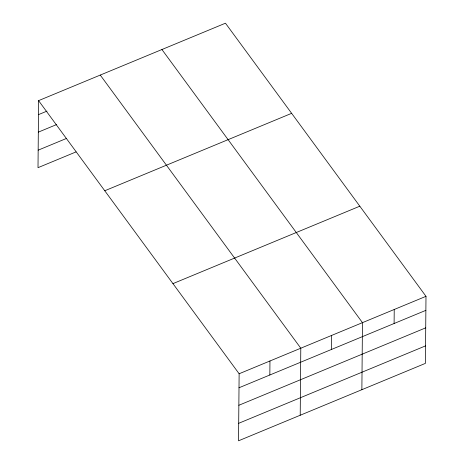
<?xml version="1.0" encoding="UTF-8"?>
<svg xmlns="http://www.w3.org/2000/svg" width="464" height="464" viewBox="0 0 464 464"><rect width="100%" height="100%" fill="white"/><g stroke="black" fill="none" stroke-linecap="round" stroke-linejoin="round"><path stroke-width="0.7" d="M38.587 100.63L239.128 373.758L238.542 440.8L425.413 363.37L425.993 296.328L225.458 23.2L38.587 100.63L38.007 167.672L76.055 151.908M269.839 374.999L269.961 360.98M300.208 415.251L300.794 348.203L100.259 75.075M331.505 349.444L331.627 335.431M361.874 389.696L362.459 322.654L161.924 49.526M394.104 323.507L394.226 309.488M38.466 114.643L46.997 111.111M38.315 132.147L56.683 124.532M38.158 150.174L66.369 138.487M104.765 190.762L291.636 113.332M172.95 283.626L359.82 206.196M239.128 373.758L425.993 296.328M239.006 387.771L425.871 310.346M238.85 405.275L425.72 327.845M238.693 423.301L425.563 345.871"/></g></svg>
